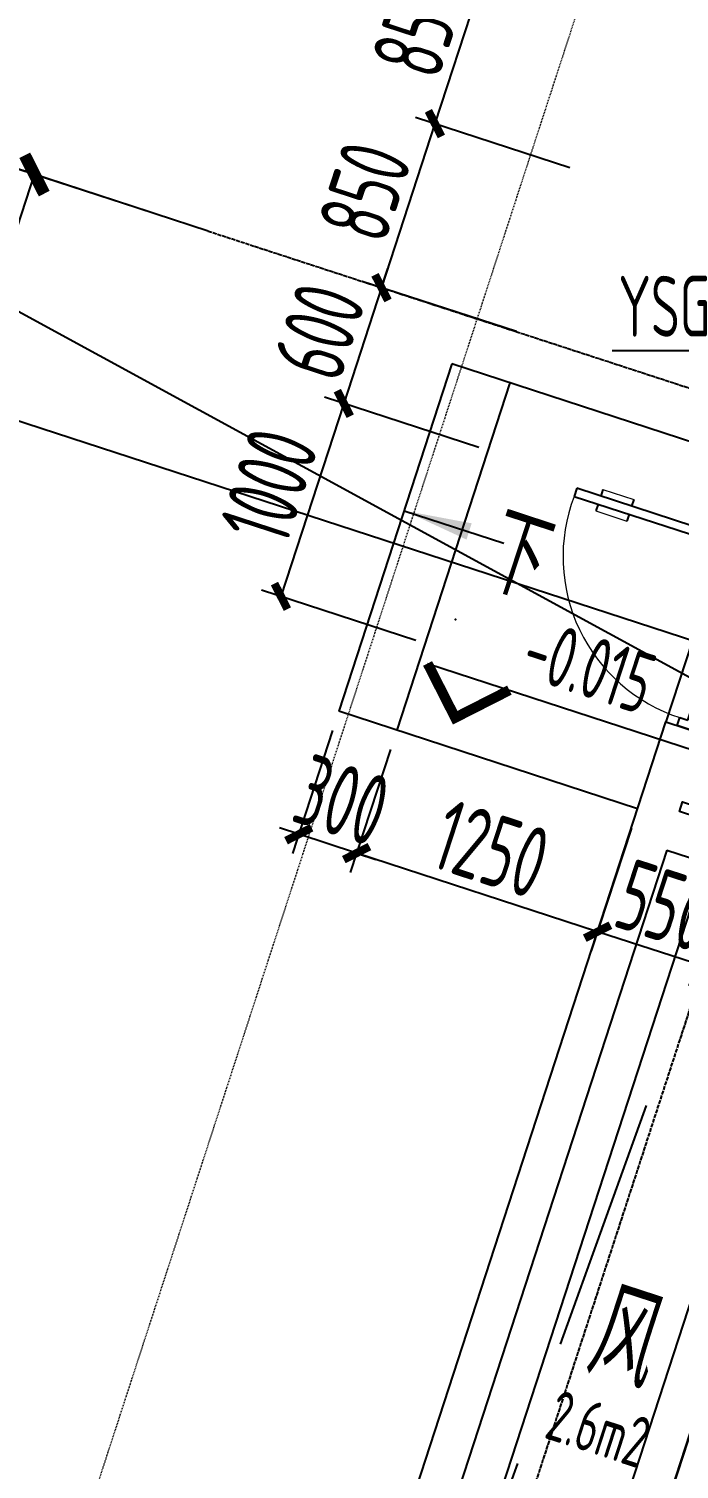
# Model space of a CAD drawing. Header units: millimetres. Extents: x 11639278 to 23698211, y -13072636 to -5537337.
# Drawn here: x 11842253 to 11845460, y -6322031 to -6314933 of the extents above; entities that cross this region are included whole.
import ezdxf
from ezdxf.enums import TextEntityAlignment as Align

# ---------------------------------------------------------------- set-up
doc = ezdxf.new("R2010")
doc.units = ezdxf.units.MM
doc.header["$LTSCALE"] = 10
for name, pattern in [('A2-RG-AXIS$0$CENTER', [2, 1.25, -0.25, 0.25, -0.25]), ('A2-RG-AXIS$0$DOTE', [2.42, 2, -0.2, 0.02, -0.2]), ('A2-RI-F1$0$HIDDEN', [0.375, 0.25, -0.125]), ('A2-RI-F1$0$Overhead 1_16_', [2.579687, 1.5875, -0.992188])]:
    doc.linetypes.add(name, pattern=pattern)
for name, color, linetype in [('A2-RB-F1$0$A-DIMS-100', 1, 'Continuous'), ('A2-RG-AXIS$0$A-AXIS', 1, 'Continuous'), ('A2-RG-AXIS$0$A-DIMS-100', 1, 'Continuous'), ('A2-RG-AXIS$0$A-GRID', 1, 'A2-RG-AXIS$0$CENTER'), ('A2-RI-F1$0$$0$AUDIT_D_120618114340-341', 1, 'Continuous'), ('A2-RI-F1$0$A-DOOR', 32, 'Continuous'), ('A2-RI-F1$0$A-HOLE', 2, 'Continuous'), ('A2-RI-F1$0$A-ROOF-DRAN', 175, 'Continuous'), ('A2-RI-F1$0$A-STRS', 50, 'Continuous'), ('A2-RI-F1$0$A-SYMB', 4, 'Continuous'), ('A2-RI-F1$0$A-SYMB-AREA', 4, 'Continuous'), ('A2-RI-F1$0$A-SYMB-NAME', 4, 'Continuous'), ('A2-RI-F1$0$A-SYMB-VOID', 35, 'Continuous'), ('A2-RI-F1$0$A-WALL', 7, 'Continuous')]:
    doc.layers.add(name, color=color, linetype=linetype)
doc.layers.add('A2-RI-F1$0$A-FLOR-OVHD', color=8, linetype='A2-RI-F1$0$Overhead 1_16_', lineweight=5)
doc.layers.add('A2-RI-F1$0$A-X-AREA', color=6, linetype='Continuous', plot=False)
doc.styles.add('A2-RB-F1$0$XD2008', font='hzs.shx', dxfattribs={"width": 0.7, "bigfont": 'hztxt.shx'})
doc.styles.add('A2-RG-AXIS$0$XD2008', font='hzs.shx', dxfattribs={"width": 0.7, "bigfont": 'hztxt.shx'})
doc.styles.add('A2-RI-F1$0$ECADI', font='hzs.shx', dxfattribs={"width": 0.7, "bigfont": 'hztxt.shx'})
doc.styles.add('A2-RI-F1$0$XD2008', font='hzs.shx', dxfattribs={"width": 0.7, "bigfont": 'hztxt.shx'})
doc.dimstyles.new('A2-RB-F1$0$XD100$0', dxfattribs={"dimscale": 100, "dimtxt": 3.5, "dimasz": 1, "dimexe": 1, "dimexo": 2, "dimgap": 0.5, "dimtad": 1, "dimdec": 0, "dimdsep": 46, "dimtxsty": 'A2-RB-F1$0$XD2008', "dimblk1": 'A2-RB-F1$0$_ArchTick', "dimblk2": 'A2-RB-F1$0$_ArchTick', "dimsah": 1, "dimcen": 2.5, "dimclrt": 4, "dimaunit": 1, "dimadec": 0, "dimazin": 0, "dimtfac": 1, "dimtdec": 0, "dimtix": 1, "dimtmove": 1, "dimatfit": 3, "dimfxl": 0, "dimtolj": 1, "dimtzin": 0, "dimarcsym": 0})
doc.dimstyles.new('A2-RG-AXIS$0$XD150$0', dxfattribs={"dimscale": 150, "dimtxt": 2.5, "dimasz": 1, "dimexe": 1, "dimexo": 2, "dimgap": 0.5, "dimtad": 1, "dimdec": 0, "dimdsep": 46, "dimtxsty": 'A2-RG-AXIS$0$XD2008', "dimblk": 'A2-RG-AXIS$0$_ArchTick', "dimcen": 2.5, "dimclrt": 4, "dimaunit": 1, "dimadec": 0, "dimazin": 0, "dimtfac": 1, "dimtdec": 0, "dimtmove": 2, "dimatfit": 3, "dimfxl": 0, "dimtolj": 1, "dimtzin": 0, "dimarcsym": 0})

# ---------------------------------------------------------------- blocks, each defined once
blk = doc.blocks.new('A2-RG-AXIS$0$_ArchTick')
at = {"color": 0, "linetype": 'ByBlock', "const_width": 0.4}
blk.add_lwpolyline([(-0.5, -0.5), (0.5, 0.5)], dxfattribs=at)
blk = doc.blocks.new('*D542')
at = {"layer": 'A2-RG-AXIS$0$A-DIMS-100', "color": 0, "lineweight": -2, "transparency": 16777216}
for p, q in [((11840111.5, -6322306.2), (11842280.8, -6315650.8)), ((11842851.3, -6315836.7), (11842138.2, -6315604.3)), ((11840682, -6322492.1), (11839968.9, -6322259.7))]:
    blk.add_line(p, q, dxfattribs=at)
at = {"layer": 'Defpoints', "color": 0, "transparency": 16777216}
for p in [(11842280.8, -6315650.8), (11843136.5, -6315929.7), (11840967.2, -6322585.1)]:
    blk.add_point(p, dxfattribs=at)
at = {"layer": 'A2-RG-AXIS$0$A-DIMS-100', "color": 0, "lineweight": -2, "transparency": 16777216, "xscale": 150, "yscale": 150, "zscale": 150}
for p, rotation in [((11842280.8, -6315650.8), 71.94704049336154), ((11840111.5, -6322306.2), 251.9470404933616)]:
    blk.add_blockref('A2-RG-AXIS$0$_ArchTick', p, dxfattribs=dict(at, rotation=rotation))
at = {"layer": 'A2-RG-AXIS$0$A-DIMS-100', "color": 4, "transparency": 16777216, "insert": (11840946.6, -6318897.2), "char_height": 375, "attachment_point": 5, "rotation": 71.94704, "style": 'A2-RG-AXIS$0$XD2008'}
blk.add_mtext('\\A1;7000', dxfattribs=at)
blk = doc.blocks.new('*D543')
at = {"layer": 'A2-RG-AXIS$0$A-DIMS-100', "color": 0, "lineweight": -2, "transparency": 16777216}
for p, q in [((11830113.9, -6350075), (11841425.1, -6315371.9)), ((11842851.3, -6315836.8), (11841282.5, -6315325.4)), ((11831540.1, -6350539.9), (11829971.3, -6350028.5))]:
    blk.add_line(p, q, dxfattribs=at)
at = {"layer": 'Defpoints', "color": 0, "transparency": 16777216}
for p in [(11841425.1, -6315371.9), (11843136.5, -6315929.7), (11831825.3, -6350632.8)]:
    blk.add_point(p, dxfattribs=at)
at = {"layer": 'A2-RG-AXIS$0$A-DIMS-100', "color": 0, "lineweight": -2, "transparency": 16777216, "xscale": 150, "yscale": 150, "zscale": 150}
for p, rotation in [((11841425.1, -6315371.9), 71.94704049334094), ((11830113.9, -6350075), 251.9470404933409)]:
    blk.add_blockref('A2-RG-AXIS$0$_ArchTick', p, dxfattribs=dict(at, rotation=rotation))
at = {"layer": 'A2-RG-AXIS$0$A-DIMS-100', "color": 4, "transparency": 16777216, "insert": (11835519.9, -6332642.1), "char_height": 375, "attachment_point": 5, "rotation": 71.94704, "style": 'A2-RG-AXIS$0$XD2008'}
blk.add_mtext('\\A1;36500', dxfattribs=at)
blk = doc.blocks.new('A2-RB-F1$0$_ArchTick')
at = {"color": 0, "linetype": 'ByBlock', "const_width": 0.4}
blk.add_lwpolyline([(-0.5, -0.5), (0.5, 0.5)], dxfattribs=at)
blk = doc.blocks.new('*D1227')
at = {"layer": 'A2-RB-F1$0$A-DIMS-100', "color": 0, "lineweight": -2, "transparency": 16777216}
for p, q in [((11846601.8, -6319162.8), (11847311.8, -6319394.2)), ((11847216.7, -6319363.2), (11845667.3, -6324117)), ((11845052.3, -6323916.6), (11845762.3, -6324148))]:
    blk.add_line(p, q, dxfattribs=at)
at = {"layer": 'Defpoints', "color": 0, "transparency": 16777216}
for p in [(11846411.7, -6319100.8), (11844862.2, -6323854.6), (11845667.3, -6324117)]:
    blk.add_point(p, dxfattribs=at)
at = {"layer": 'A2-RB-F1$0$A-DIMS-100', "color": 0, "lineweight": -2, "transparency": 16777216, "xscale": 100, "yscale": 100, "zscale": 100}
for p, rotation in [((11847216.7, -6319363.2), 71.94704049339924), ((11845667.3, -6324117), 251.9470404933992)]:
    blk.add_blockref('A2-RB-F1$0$_ArchTick', p, dxfattribs=dict(at, rotation=rotation))
at = {"layer": 'A2-RB-F1$0$A-DIMS-100', "color": 4, "transparency": 16777216, "insert": (11846228.1, -6321670.4), "char_height": 350, "attachment_point": 5, "rotation": 71.94704, "style": 'A2-RB-F1$0$XD2008'}
blk.add_mtext('\\A1;5000', dxfattribs=at)
blk = doc.blocks.new('*D1263')
at = {"layer": 'A2-RB-F1$0$A-DIMS-100', "color": 0, "lineweight": -2, "transparency": 16777216}
for p, q in [((11843992.1, -6316208.6), (11844023.1, -6316113.5)), ((11843992.1, -6316208.6), (11843806.1, -6316779.2)), ((11844657.6, -6316425.5), (11843897, -6316177.6)), ((11844471.6, -6316996.1), (11843711, -6316748.2)), ((11843806.1, -6316779.2), (11843775.1, -6316874.2))]:
    blk.add_line(p, q, dxfattribs=at)
at = {"layer": 'Defpoints', "color": 0, "transparency": 16777216}
for p in [(11844847.8, -6316487.5), (11843806.1, -6316779.2), (11844661.8, -6317058.1)]:
    blk.add_point(p, dxfattribs=at)
at = {"layer": 'A2-RB-F1$0$A-DIMS-100', "color": 0, "lineweight": -2, "transparency": 16777216, "xscale": 100, "yscale": 100, "zscale": 100}
for p, rotation in [((11843992.1, -6316208.6), 251.947040493401), ((11843806.1, -6316779.2), 71.94704049340098)]:
    blk.add_blockref('A2-RB-F1$0$_ArchTick', p, dxfattribs=dict(at, rotation=rotation))
at = {"layer": 'A2-RB-F1$0$A-DIMS-100', "color": 4, "transparency": 16777216, "insert": (11843685.2, -6316424.1), "char_height": 350, "attachment_point": 5, "rotation": 71.94704, "style": 'A2-RB-F1$0$XD2008'}
blk.add_mtext('\\A1;600', dxfattribs=at)
blk = doc.blocks.new('*D1264')
at = {"layer": 'A2-RB-F1$0$A-DIMS-100', "color": 0, "lineweight": -2, "transparency": 16777216}
for p, q in [((11843806.1, -6316779.2), (11843496.2, -6317729.9)), ((11844471.6, -6316996.1), (11843711, -6316748.2)), ((11844161.7, -6317946.8), (11843401.1, -6317698.9))]:
    blk.add_line(p, q, dxfattribs=at)
at = {"layer": 'Defpoints', "color": 0, "transparency": 16777216}
for p in [(11844661.8, -6317058.1), (11843496.2, -6317729.9), (11844351.9, -6318008.8)]:
    blk.add_point(p, dxfattribs=at)
at = {"layer": 'A2-RB-F1$0$A-DIMS-100', "color": 0, "lineweight": -2, "transparency": 16777216, "xscale": 100, "yscale": 100, "zscale": 100}
for p, rotation in [((11843806.1, -6316779.2), 71.94704049329978), ((11843496.2, -6317729.9), 251.9470404932998)]:
    blk.add_blockref('A2-RB-F1$0$_ArchTick', p, dxfattribs=dict(at, rotation=rotation))
at = {"layer": 'A2-RB-F1$0$A-DIMS-100', "color": 4, "transparency": 16777216, "insert": (11843437.2, -6317184.8), "char_height": 350, "attachment_point": 5, "rotation": 71.94704, "style": 'A2-RB-F1$0$XD2008'}
blk.add_mtext('\\A1;1000', dxfattribs=at)
blk = doc.blocks.new('*D1117')
at = {"layer": 'A2-RB-F1$0$A-DIMS-100', "color": 0, "lineweight": -2, "transparency": 16777216}
for p, q in [((11844921, -6315617.4), (11844160.4, -6315369.4)), ((11844255.5, -6315400.4), (11843992.1, -6316208.6)), ((11844657.6, -6316425.5), (11843897, -6316177.6))]:
    blk.add_line(p, q, dxfattribs=at)
at = {"layer": 'Defpoints', "color": 0, "transparency": 16777216}
for p in [(11845111.2, -6315679.3), (11843992.1, -6316208.6), (11844847.8, -6316487.5)]:
    blk.add_point(p, dxfattribs=at)
at = {"layer": 'A2-RB-F1$0$A-DIMS-100', "color": 0, "lineweight": -2, "transparency": 16777216, "xscale": 100, "yscale": 100, "zscale": 100}
for p, rotation in [((11844255.5, -6315400.4), 71.947040493489), ((11843992.1, -6316208.6), 251.947040493489)]:
    blk.add_blockref('A2-RB-F1$0$_ArchTick', p, dxfattribs=dict(at, rotation=rotation))
at = {"layer": 'A2-RB-F1$0$A-DIMS-100', "color": 4, "transparency": 16777216, "insert": (11843909.9, -6315734.8), "char_height": 350, "attachment_point": 5, "rotation": 71.94704, "style": 'A2-RB-F1$0$XD2008'}
blk.add_mtext('\\A1;850', dxfattribs=at)
blk = doc.blocks.new('*D1118')
at = {"layer": 'A2-RB-F1$0$A-DIMS-100', "color": 0, "lineweight": -2, "transparency": 16777216}
for p, q in [((11844518.9, -6314592.3), (11844255.5, -6315400.4)), ((11845184.4, -6314809.2), (11844423.8, -6314561.3)), ((11844921, -6315617.4), (11844160.4, -6315369.4))]:
    blk.add_line(p, q, dxfattribs=at)
at = {"layer": 'Defpoints', "color": 0, "transparency": 16777216}
for p in [(11845374.6, -6314871.2), (11844255.5, -6315400.4), (11845111.2, -6315679.3)]:
    blk.add_point(p, dxfattribs=at)
at = {"layer": 'A2-RB-F1$0$A-DIMS-100', "color": 0, "lineweight": -2, "transparency": 16777216, "xscale": 100, "yscale": 100, "zscale": 100}
for p, rotation in [((11844518.9, -6314592.3), 71.947040493489), ((11844255.5, -6315400.4), 251.947040493489)]:
    blk.add_blockref('A2-RB-F1$0$_ArchTick', p, dxfattribs=dict(at, rotation=rotation))
at = {"layer": 'A2-RB-F1$0$A-DIMS-100', "color": 4, "transparency": 16777216, "insert": (11844173.3, -6314926.6), "char_height": 350, "attachment_point": 5, "rotation": 71.94704, "style": 'A2-RB-F1$0$XD2008'}
blk.add_mtext('\\A1;850', dxfattribs=at)
blk = doc.blocks.new('*D1121')
at = {"layer": 'A2-RB-F1$0$A-DIMS-100', "color": 0, "lineweight": -2, "transparency": 16777216}
for p, q in [((11845224.2, -6318871.5), (11845026.6, -6319477.6)), ((11845747.2, -6319042), (11845549.7, -6319648.1)), ((11845057.6, -6319382.5), (11844962.5, -6319351.5)), ((11845580.7, -6319553), (11845057.6, -6319382.5)), ((11845580.7, -6319553), (11845675.7, -6319584))]:
    blk.add_line(p, q, dxfattribs=at)
at = {"layer": 'Defpoints', "color": 0, "transparency": 16777216}
for p in [(11845286.2, -6318681.3), (11845809.2, -6318851.8), (11845057.6, -6319382.5)]:
    blk.add_point(p, dxfattribs=at)
at = {"layer": 'A2-RB-F1$0$A-DIMS-100', "color": 0, "lineweight": -2, "transparency": 16777216, "xscale": 100, "yscale": 100, "zscale": 100}
for p, rotation in [((11845057.6, -6319382.5), 341.9443376678228), ((11845580.7, -6319553), 161.9443376678227)]:
    blk.add_blockref('A2-RB-F1$0$_ArchTick', p, dxfattribs=dict(at, rotation=rotation))
at = {"layer": 'A2-RB-F1$0$A-DIMS-100', "color": 4, "transparency": 16777216, "insert": (11845388.9, -6319253.8), "char_height": 350, "attachment_point": 5, "rotation": 341.94434, "style": 'A2-RB-F1$0$XD2008'}
blk.add_mtext('\\A1;550', dxfattribs=at)
blk = doc.blocks.new('*D1122')
at = {"layer": 'A2-RB-F1$0$A-DIMS-100', "color": 0, "lineweight": -2, "transparency": 16777216}
for p, q in [((11844035.9, -6318484.1), (11843838.3, -6319090.2)), ((11845224.2, -6318871.5), (11845026.6, -6319477.5)), ((11845057.6, -6319382.5), (11843869.3, -6318995.1))]:
    blk.add_line(p, q, dxfattribs=at)
at = {"layer": 'Defpoints', "color": 0, "transparency": 16777216}
for p in [(11844097.9, -6318294), (11845286.2, -6318681.3), (11843869.3, -6318995.1)]:
    blk.add_point(p, dxfattribs=at)
at = {"layer": 'A2-RB-F1$0$A-DIMS-100', "color": 0, "lineweight": -2, "transparency": 16777216, "xscale": 100, "yscale": 100, "zscale": 100}
for p, rotation in [((11843869.3, -6318995.1), 161.9456870206807), ((11845057.6, -6319382.5), 341.9456870206807)]:
    blk.add_blockref('A2-RB-F1$0$_ArchTick', p, dxfattribs=dict(at, rotation=rotation))
at = {"layer": 'A2-RB-F1$0$A-DIMS-100', "color": 4, "transparency": 16777216, "insert": (11844533.2, -6318974.9), "char_height": 350, "attachment_point": 5, "rotation": 341.94569, "style": 'A2-RB-F1$0$XD2008'}
blk.add_mtext('\\A1;1250', dxfattribs=at)
blk = doc.blocks.new('*D1123')
at = {"layer": 'A2-RB-F1$0$A-DIMS-100', "color": 0, "lineweight": -2, "transparency": 16777216}
for p, q in [((11843750.7, -6318391.1), (11843553.1, -6318997.2)), ((11844035.9, -6318484.1), (11843838.3, -6319090.2)), ((11843584.1, -6318902.2), (11843489, -6318871.2)), ((11843869.3, -6318995.1), (11843584.1, -6318902.2)), ((11843869.3, -6318995.1), (11843964.4, -6319026.1))]:
    blk.add_line(p, q, dxfattribs=at)
at = {"layer": 'Defpoints', "color": 0, "transparency": 16777216}
for p in [(11843812.7, -6318201), (11844097.9, -6318294), (11843584.1, -6318902.2)]:
    blk.add_point(p, dxfattribs=at)
at = {"layer": 'A2-RB-F1$0$A-DIMS-100', "color": 0, "lineweight": -2, "transparency": 16777216, "xscale": 100, "yscale": 100, "zscale": 100}
for p, rotation in [((11843584.1, -6318902.2), 341.9456870207625), ((11843869.3, -6318995.1), 161.9456870207626)]:
    blk.add_blockref('A2-RB-F1$0$_ArchTick', p, dxfattribs=dict(at, rotation=rotation))
at = {"layer": 'A2-RB-F1$0$A-DIMS-100', "color": 4, "transparency": 16777216, "insert": (11843796.5, -6318734.7), "char_height": 350, "attachment_point": 5, "rotation": 341.94569, "style": 'A2-RB-F1$0$XD2008'}
blk.add_mtext('\\A1;300', dxfattribs=at)
blk = doc.blocks.new('A2-RI-F1$0$ECADI-TAG-HGHT（国标）')
at = {"color": 1}
blk.add_line((-2.121, 2.121), (11.768, 2.121), dxfattribs=at)
at = {"color": 1, "const_width": 0.5}
blk.add_lwpolyline([(-2.121, 2.121), (0, 0), (2.121, 2.121)], dxfattribs=at)
at = {"color": 1}
blk.add_point((-1.481, 4.6), dxfattribs=at)
at = {"style": 'A2-RI-F1$0$XD2008', "width": 0.7}
blk.add_attdef('FL', text='', height=3, dxfattribs=at).set_placement((-2.689, 2.967), align=Align.RIGHT)
for tag, p in [('F.F.L.', (2.284, 2.967)), ('T.O.S.', (2.284, -1.104))]:
    blk.add_attdef(tag, p, '', height=3, dxfattribs=at)
blk = doc.blocks.new('A2-RI-F1$0$5erhfh')
at = {"layer": 'A2-RI-F1$0$A-SYMB-AREA', "style": 'A2-RI-F1$0$ECADI', "width": 0.7}
blk.add_attdef('340M2', text='', height=2.5, dxfattribs=at).set_placement((0, 1.25), align=Align.MIDDLE_LEFT)
at = {"layer": 'A2-RI-F1$0$A-SYMB-NAME', "style": 'A2-RI-F1$0$ECADI', "width": 0.7}
blk.add_attdef('CHINESENAME', (-12.292, 3.087), '', height=4.5, dxfattribs=at)
blk = doc.blocks.new('A2-RI-F1$0$door-1000')
for p, q in [((0.6493, 0.6471), (0.7083, 0.7059)), ((0.6787, 0.6175), (0.6493, 0.6471)), ((0.7082, 0.647), (0.6787, 0.6175)), ((0.7376, 0.6174), (0.7082, 0.647)), ((0.7083, 0.7059), (0.7083, 0.7059)), ((0.7083, 0.7059), (0.7672, 0.6469)), ((0.7672, 0.6469), (0.7376, 0.6174)), ((0.059, 0.0588), (0, 0)), ((0, 0), (0.0588, -0.059)), ((0, 0), (0, 0)), ((0.0589, -0.0001), (0.0884, 0.0293)), ((0.0884, 0.0293), (0.059, 0.0588)), ((0.0588, -0.059), (0.0883, -0.0296)), ((0.0883, -0.0296), (0.0589, -0.0001)), ((0.1179, -0.0002), (0.0883, -0.0296)), ((0.0883, -0.0296), (0.6766, -0.6199)), ((0.7061, -0.5905), (0.1179, -0.0002)), ((0.4506, -0.4431), (0.4756, -0.4182)), ((0.5051, -0.3888), (0.5301, -0.3639)), ((0.6183, -0.5024), (0.6432, -0.4775)), ((0.5638, -0.5566), (0.5888, -0.5318)), ((0.6766, -0.6199), (0.7061, -0.5905))]:
    blk.add_line(p, q)
at = {"lineweight": 13}
for p, q in [((0.6432, -0.4775), (0.5301, -0.3639)), ((0.5638, -0.5566), (0.4506, -0.4431))]:
    blk.add_line(p, q, dxfattribs=at)
blk.add_arc((0.1481, 0.0285), 0.8333, 312.03498, 44.97267, dxfattribs=at)
blk = doc.blocks.new('A2-RI-F1$0$45yrthfgh')
at = {"layer": 'A2-RI-F1$0$A-ROOF-DRAN'}
blk.add_lwpolyline([(11125.4, 34132.6), (10703, 35181.7), (10026.9, 35181.7)], dxfattribs=at)
ref = blk.add_blockref('A2-RI-F1$0$5erhfh', (9378.6, 34941.8), dxfattribs=dict(at, xscale=-100, yscale=100, zscale=100))
ref.add_attrib('CHINESENAME', 'YSG', (10057.8, 35250.6), dxfattribs={"layer": 'A2-RI-F1$0$A-SYMB-NAME', "height": 300, "style": 'A2-RI-F1$0$ECADI', "width": 0.7})
blk = doc.blocks.new('A2-RI-F1')
at = {"layer": 'A2-RI-F1$0$$0$AUDIT_D_120618114340-341'}
blk.add_line((11844103.8, -6317307.8), (11844595.3, -6317468), dxfattribs=at)
at = {"layer": 'A2-RI-F1$0$$0$AUDIT_D_120618114340-341', "extrusion": (0, 0, -1)}
blk.add_solid([(-11844436.7, -6317370), (-11844411.2, -6317450.2), (-11844103.2, -6317307.7)], dxfattribs=at)
at = {"layer": 'A2-RI-F1$0$A-FLOR-OVHD', "ltscale": 0.3}
blk.add_lwpolyline([(11832501.7, -6353064.2), (11845078.7, -6314477.5), (11879355.1, -6325647.5), (11871959.5, -6348337.9), (11872377.5, -6348345.6), (11867157.7, -6364360), (11832494.4, -6353061.8)], dxfattribs=at)
at = {"layer": 'A2-RI-F1$0$A-HOLE'}
blk.add_line((11845589.1, -6319043.1), (11842598.6, -6328218), dxfattribs=at)
at = {"layer": 'A2-RI-F1$0$A-STRS'}
for p, q in [((11844339.5, -6316584.8), (11843781.7, -6318296.1)), ((11845813, -6317065), (11844339.5, -6316584.8)), ((11844624.7, -6316677.7), (11844066.9, -6318389.1)), ((11845704.6, -6317398), (11845394.7, -6318348.7)), ((11845255.2, -6318776.4), (11843781.7, -6318296.1))]:
    blk.add_line(p, q, dxfattribs=at)
at = {"layer": 'A2-RI-F1$0$A-SYMB-VOID', "linetype": 'A2-RI-F1$0$HIDDEN', "ltscale": 500}
blk.add_lwpolyline([(11844241.1, -6323178.9), (11845625.6, -6319328.3), (11846159.5, -6319229)], dxfattribs=at)
at = {"layer": 'A2-RI-F1$0$A-WALL'}
for p, q in [((11842094.2, -6328474.3), (11845394.6, -6318348.7)), ((11845394.7, -6318348.7), (11845584.9, -6318410.7)), ((11845399, -6318981.1), (11842408.5, -6328156)), ((11845399, -6318981.1), (11846159.5, -6319229)), ((11846411.7, -6319100.8), (11843297.2, -6328656.1)), ((11846159.5, -6319229), (11843169, -6328403.9))]:
    blk.add_line(p, q, dxfattribs=at)
at = {"layer": 'A2-RI-F1$0$A-X-AREA'}
blk.add_lwpolyline([(11847013.9, -6316930.6), (11854667.6, -6319425.3), (11850329, -6332736), (11846906.3, -6331620.4), (11846953.9, -6331474.2), (11846792.3, -6331421.5), (11846822.2, -6331330), (11847271.5, -6329951.1), (11843297.3, -6328655.9), (11846411.7, -6319100.8), (11845461, -6318790.9), (11845476.5, -6318743.3), (11850401.4, -6320348.7), (11850850.8, -6318970.1), (11845925.8, -6317364.7), (11846158.2, -6316651.7), (11847013.9, -6316930.6)], dxfattribs=at)
at = {"layer": 'Defpoints', "color": 3}
blk.add_line((11855964.6, -6323829.5), (11832002.1, -6310766.5), dxfattribs=at)
at = {"layer": 'Defpoints', "color": 3, "linetype": 'Continuous'}
blk.add_line((11886956.1, -6331453.7), (11833703.4, -6314096.4), dxfattribs=at)
ref = blk.add_blockref('A2-RI-F1$0$5erhfh', (11844872.1, -6318179.4), dxfattribs=dict(xscale=99.9999999984248, yscale=99.9999999984248, zscale=99.9999999984248, rotation=341.7985430737724))
ref.add_attrib('CHINESENAME', '下', (11844473.1, -6317679.5), dxfattribs={"layer": 'A2-RI-F1$0$A-SYMB-NAME', "height": 400, "rotation": 341.79854, "style": 'A2-RI-F1$0$ECADI', "width": 0.7})
ref = blk.add_blockref('A2-RI-F1$0$5erhfh', (11845866.4, -6322161.7), dxfattribs=dict(xscale=100.0000000002661, yscale=100.0000000002661, zscale=100.0000000002661, rotation=341.9467459264774))
ref.add_attrib('340M2', '2.6m2', (11844787.7, -6321874.7), dxfattribs={"layer": 'A2-RI-F1$0$A-SYMB-AREA', "height": 250, "rotation": 341.94675, "style": 'A2-RI-F1$0$ECADI', "width": 0.7})
ref.add_attrib('CHINESENAME', '风', (11844984.5, -6321549.6), dxfattribs={"layer": 'A2-RI-F1$0$A-SYMB-NAME', "height": 450, "rotation": 341.94675, "style": 'A2-RI-F1$0$ECADI', "width": 0.7})
at = {"layer": 'A2-RI-F1$0$A-DOOR', "xscale": 1000.00000000134, "yscale": 1000.00000000134, "zscale": 1000.00000000134, "rotation": 207.0460334193857}
blk.add_blockref('A2-RI-F1$0$door-1000', (11845839.3, -6317441.9), dxfattribs=at)
at = {"layer": 'A2-RI-F1$0$A-SYMB', "xscale": 99.999999999679, "yscale": 99.999999999679, "zscale": 99.999999999679, "rotation": 341.9467459266484}
blk.add_blockref('A2-RI-F1$0$ECADI-TAG-HGHT（国标）', (11844355.4, -6318328), dxfattribs=at).add_auto_attribs({'F.F.L.': '-0.015'})
at = {"layer": 'A2-RI-F1$0$A-WALL'}
blk.add_blockref('A2-RI-F1$0$45yrthfgh', (11835102.2, -6351700.9), dxfattribs=at)
blk = doc.blocks.new('A2-RG-AXIS')
at = {"layer": 'A2-RG-AXIS$0$A-AXIS'}
blk.add_line((11843136.5, -6315929.7), (11840854.7, -6315186), dxfattribs=at)
at = {"layer": 'A2-RG-AXIS$0$A-GRID', "linetype": 'A2-RG-AXIS$0$DOTE'}
for p, q in [((11847953.1, -6312274.5), (11834792.3, -6352651.7)), ((11843136.5, -6315929.7), (11881097.2, -6328302.7))]:
    blk.add_line(p, q, dxfattribs=at)
at = {"layer": 'A2-RG-AXIS$0$A-DIMS-100'}
for p1, distance, picture, middle in [((11831825.3, -6350632.8), 1800, '*D543', (11835519.9, -6332642.1)), ((11840967.2, -6322585.1), 900, '*D542', (11840946.6, -6318897.2))]:
    dim = blk.add_aligned_dim(p1=p1, p2=(11843136.5, -6315929.7), distance=distance, dimstyle='A2-RG-AXIS$0$XD150$0', dxfattribs=at)
    dim.commit()
    dim.dimension.update_dxf_attribs({"geometry": picture, "text_midpoint": middle})
blk = doc.blocks.new('A2-RB-F1')
at = {"layer": 'A2-RB-F1$0$A-DIMS-100'}
for p1, p2, distance, picture, middle in [((11845374.6, -6314871.2), (11845111.2, -6315679.3), -900, '*D1118', (11844173.3, -6314926.6)), ((11845111.2, -6315679.3), (11844847.8, -6316487.5), -900, '*D1117', (11843909.9, -6315734.8)), ((11844847.8, -6316487.5), (11844661.8, -6317058.1), -900, '*D1263', (11843685.2, -6316424.1)), ((11844661.8, -6317058.1), (11844351.9, -6318008.8), -900, '*D1264', (11843437.2, -6317184.8)), ((11844097.9, -6318294), (11843812.7, -6318201), 737.5, '*D1123', (11843796.5, -6318734.7)), ((11845286.2, -6318681.3), (11844097.9, -6318294), 737.5, '*D1122', (11844533.2, -6318974.9)), ((11845809.2, -6318851.8), (11845286.2, -6318681.3), 737.5, '*D1121', (11845388.9, -6319253.8)), ((11846411.7, -6319100.8), (11844862.2, -6323854.6), 846.8, '*D1227', (11846228.1, -6321670.4))]:
    dim = blk.add_aligned_dim(p1=p1, p2=p2, distance=distance, dimstyle='A2-RB-F1$0$XD100$0', dxfattribs=at)
    dim.commit()
    dim.dimension.update_dxf_attribs({"geometry": picture, "text_midpoint": middle})

msp = doc.modelspace()

# ---------------------------------------------------------------- block references
for name in ['A2-RI-F1', 'A2-RB-F1', 'A2-RG-AXIS']:
    msp.add_blockref(name, (0, 0))

doc.saveas('drawing.dxf')
